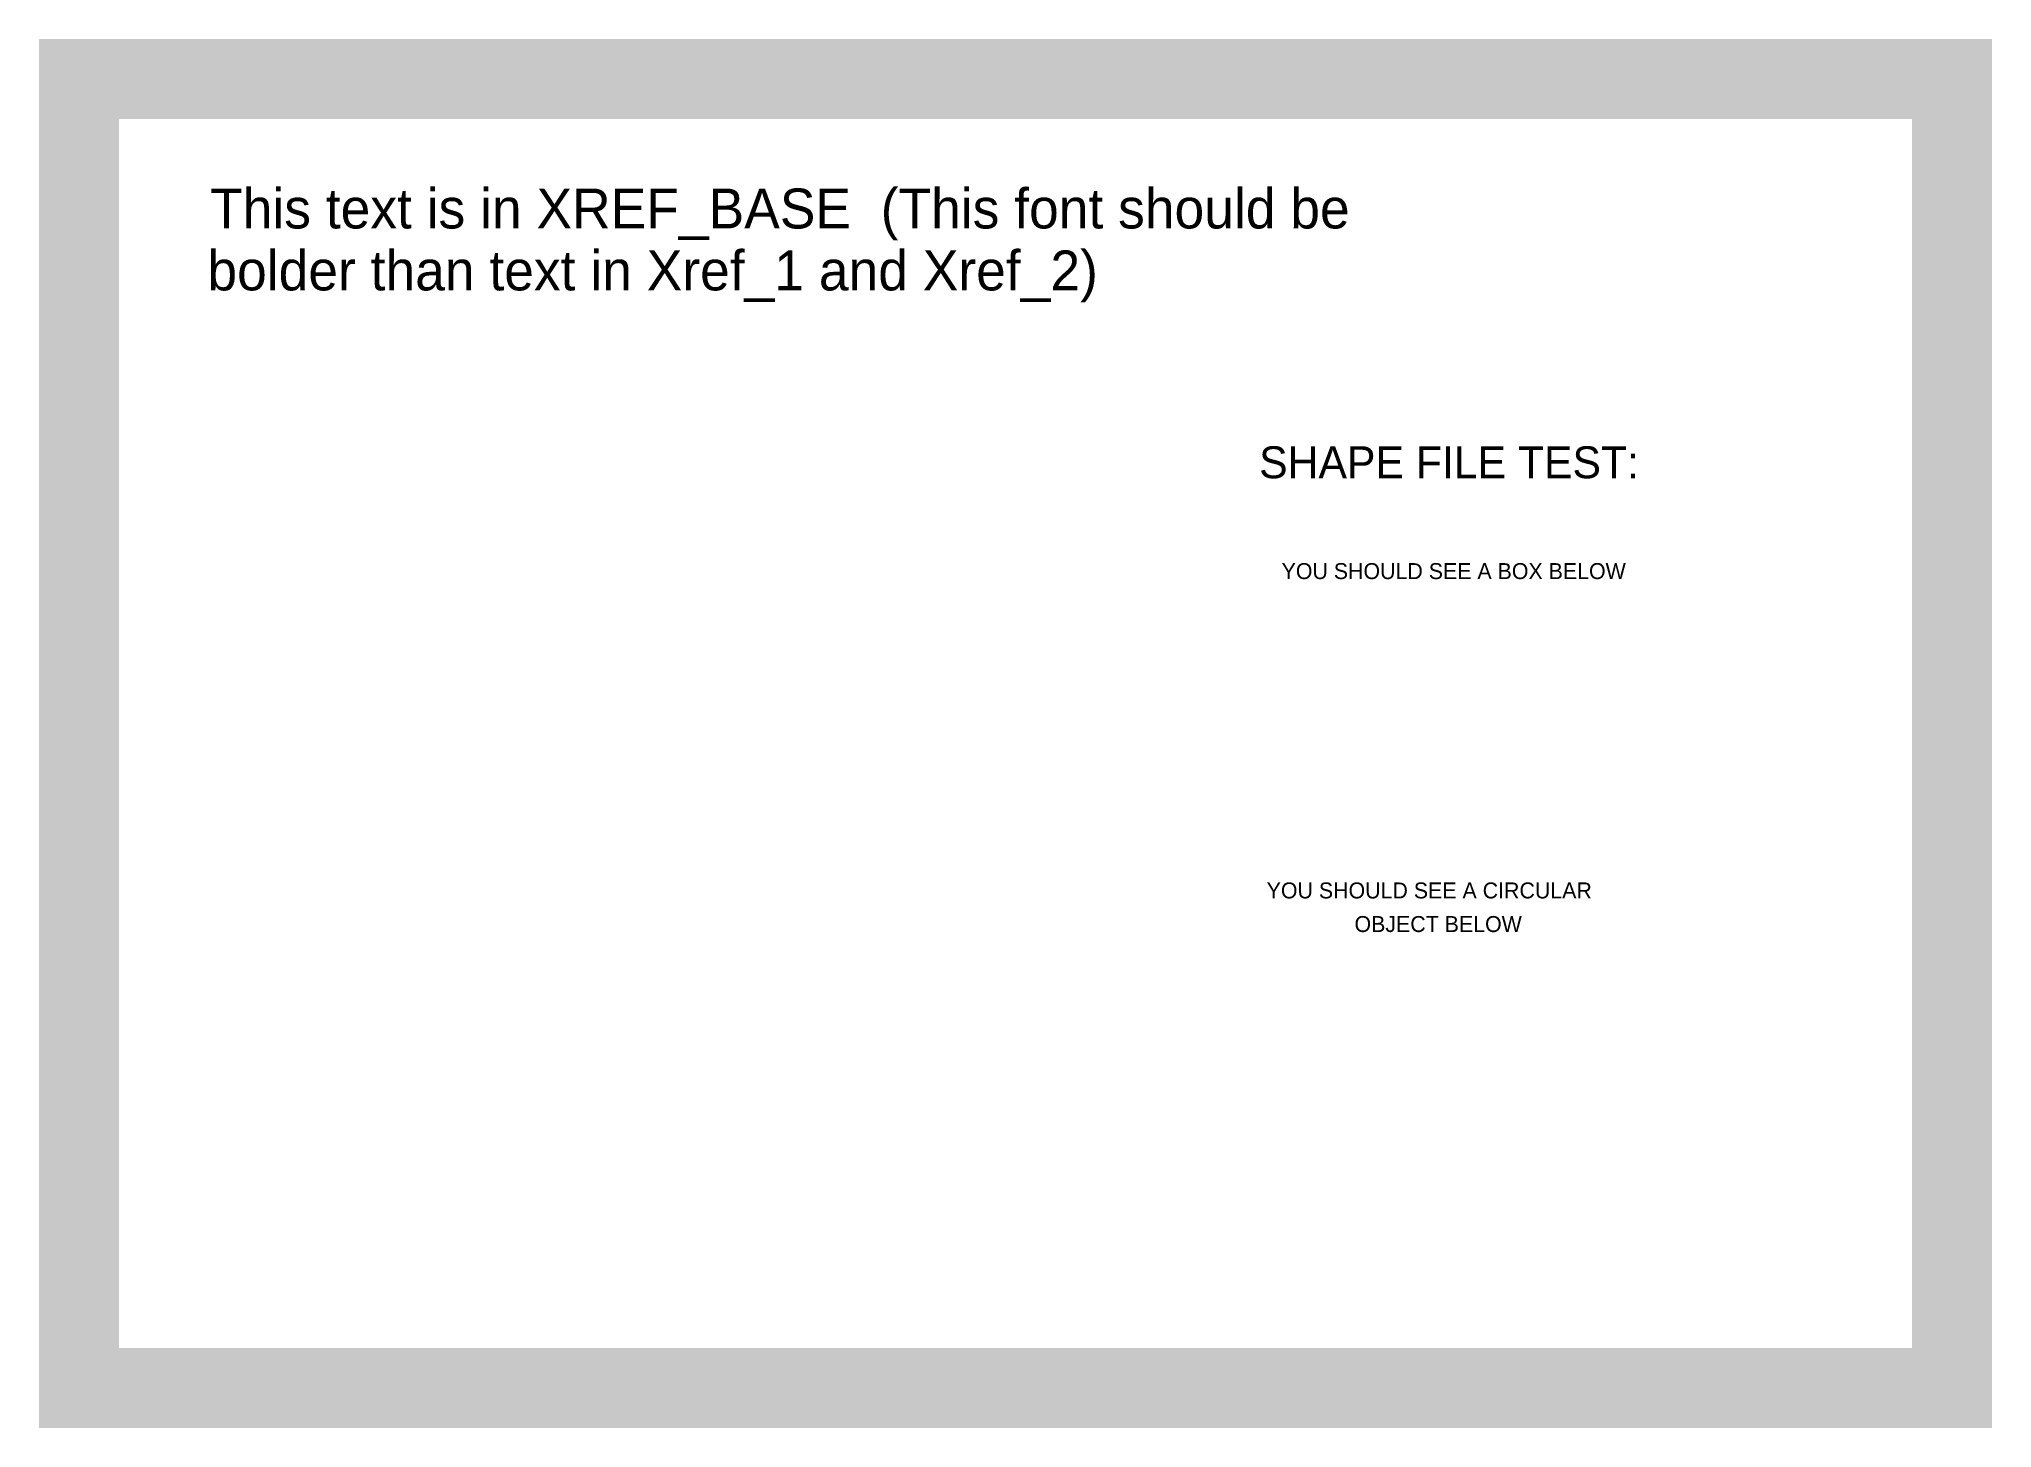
# Model space of a CAD drawing. Header units: inches. Extents: x 2.3 to 26.7, y 1.4 to 18.8.
import ezdxf

# ---------------------------------------------------------------- set-up
doc = ezdxf.new("R2010")
doc.units = ezdxf.units.IN
doc.header["$MEASUREMENT"] = 0
doc.styles.add('style1', font='testfont.shx')

msp = doc.modelspace()

# ---------------------------------------------------------------- linework, layer by layer
at = {"const_width": 1}
msp.add_lwpolyline([(2.764, 18.346), (26.218, 18.346), (26.218, 1.948), (2.764, 1.948)], close=True, dxfattribs=at)

# ---------------------------------------------------------------- texts
at = {"style": 'style1'}
for s, height, p in [('This text is in XREF_BASE  (This font should be ', 0.5, (4.406, 16.473)), ('bolder than text in Xref_1 and Xref_2)', 0.5, (4.372, 15.697)), ('SHAPE FILE TEST:', 0.4, (17.542, 13.344)), ('YOU SHOULD SEE A BOX BELOW', 0.2, (17.823, 12.081)), ('YOU SHOULD SEE A CIRCULAR', 0.2, (17.636, 8.081)), ('OBJECT BELOW', 0.2, (18.736, 7.66))]:
    msp.add_text(s, height=height, dxfattribs=at).set_placement(p)

doc.saveas('drawing.dxf')
